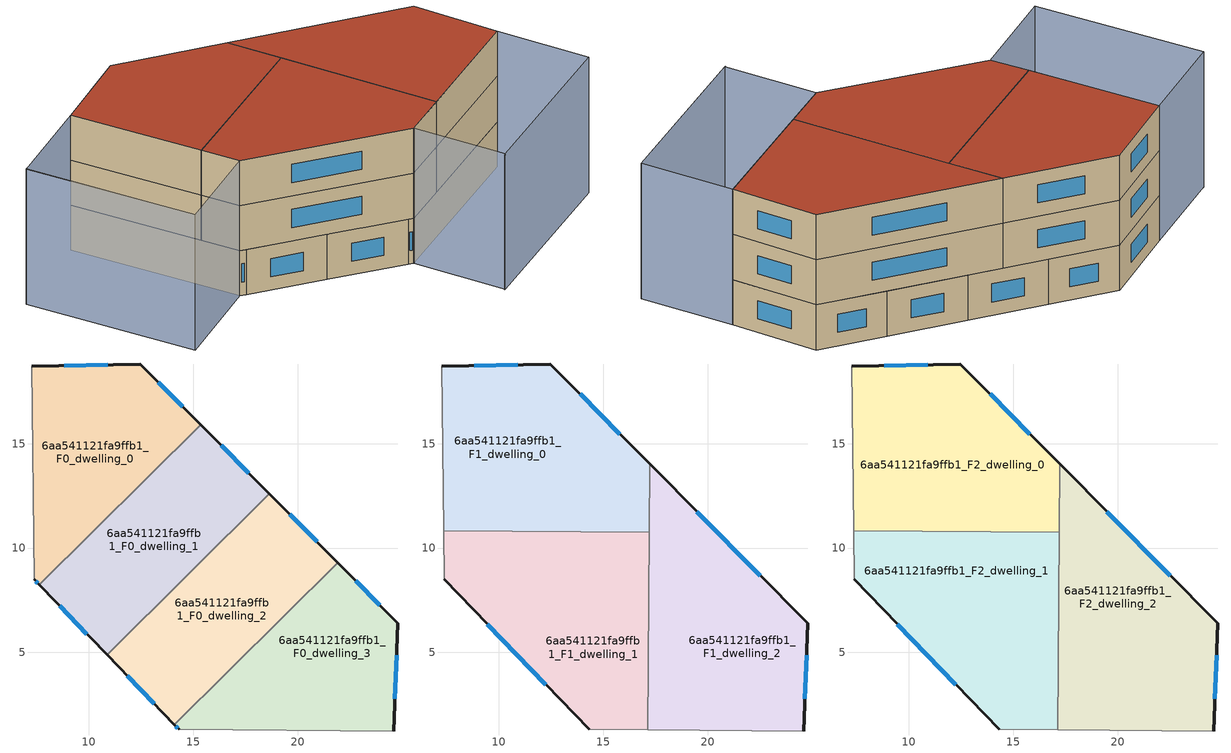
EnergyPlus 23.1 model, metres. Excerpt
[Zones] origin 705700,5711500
6aa541121fa9ffb1_F0_dwelling_0
 floor ground (EU_floor_Construction): 12.46,18.82 15.35,15.91 7.63,8.23 7.37,8.5 7.26,18.71 z0
 wall outside (EU_wall_Construction): 15.35,15.91 12.46,18.82 7.26,18.71 / 7.37,8.5 7.63,8.23 z0:3
 wall adiabatic (EU_wall_Construction): 7.26,18.71 7.37,8.5 z0:3
 wall to 6aa541121fa9ffb1_F0_dwelling_1 (EU_wall_Construction): 7.63,8.23 15.35,15.91 z0:3
 window (EU_Window_Construction): 10.9,18.79 8.81,18.74 / 14.49,16.78 13.33,17.95 / 7.45,8.42 7.55,8.31 z0.9:2.1
6aa541121fa9ffb1_F0_dwelling_1
 floor ground (EU_floor_Construction): 15.35,15.91 18.64,12.6 10.87,4.88 7.63,8.23 z0
 wall outside (EU_wall_Construction): 18.64,12.6 15.35,15.91 / 7.63,8.23 10.87,4.88 z0:3
 wall to 6aa541121fa9ffb1_F0_dwelling_2 (EU_wall_Construction): 10.87,4.88 18.64,12.6 z0:3
 window (EU_Window_Construction): 17.66,13.59 16.34,14.92 / 8.6,7.23 9.9,5.88 z0.9:2.1
6aa541121fa9ffb1_F0_dwelling_2
 floor ground (EU_floor_Construction): 18.64,12.6 21.91,9.31 14.09,1.54 10.87,4.88 z0
 wall outside (EU_wall_Construction): 21.91,9.31 18.64,12.6 / 10.87,4.88 14.09,1.54 z0:3
 wall to 6aa541121fa9ffb1_F0_dwelling_3 (EU_wall_Construction): 14.09,1.54 21.91,9.31 z0:3
 window (EU_Window_Construction): 20.93,10.29 19.62,11.61 / 11.83,3.88 13.13,2.54 z0.9:2.1
6aa541121fa9ffb1_F0_dwelling_3
 floor ground (EU_floor_Construction): 21.91,9.31 24.8,6.4 24.6,1.24 14.32,1.31 14.09,1.54 z0
 wall outside (EU_wall_Construction): 14.09,1.54 14.32,1.31 / 24.6,1.24 24.8,6.4 21.91,9.31 z0:3
 wall adiabatic (EU_wall_Construction): 14.32,1.31 24.6,1.24 z0:3
 window (EU_Window_Construction): 14.16,1.47 14.25,1.38 / 23.93,7.27 22.77,8.44 / 24.66,2.78 24.74,4.86 z0.9:2.1
6aa541121fa9ffb1_F1_dwelling_0
 floor to 6aa541121fa9ffb1_F0_dwelling_0 (EU_floor_Construction): 12.46,18.82 15.35,15.91 10.22,10.8 7.34,10.82 7.26,18.71 z3
 floor to 6aa541121fa9ffb1_F0_dwelling_1 (EU_floor_Construction): 15.35,15.91 17.22,14.03 17.2,11.16 16.79,10.76 10.22,10.8 z3
 floor to 6aa541121fa9ffb1_F0_dwelling_2 (EU_floor_Construction): 17.2,11.16 17.19,10.76 16.79,10.76 z3
 wall outside (EU_wall_Construction): 17.22,14.03 12.46,18.82 7.26,18.71 z3:6
 wall to 6aa541121fa9ffb1_F1_dwelling_1 (EU_wall_Construction): 7.34,10.82 17.19,10.76 z3:6
 wall adiabatic (EU_wall_Construction): 7.26,18.71 7.34,10.82 z3:6
 wall to 6aa541121fa9ffb1_F1_dwelling_2 (EU_wall_Construction): 17.2,10.76 17.22,14.03 z3:6
 window (EU_Window_Construction): 15.79,15.46 13.88,17.39 / 10.9,18.79 8.81,18.74 z3.9:5.1
6aa541121fa9ffb1_F1_dwelling_1
 floor to 6aa541121fa9ffb1_F0_dwelling_1 (EU_floor_Construction): 16.79,10.76 10.87,4.88 7.63,8.23 10.22,10.8 z3
 floor to 6aa541121fa9ffb1_F0_dwelling_0 (EU_floor_Construction): 10.22,10.8 7.63,8.23 7.37,8.5 7.34,10.82 z3
 floor to 6aa541121fa9ffb1_F0_dwelling_2 (EU_floor_Construction): 17.19,10.76 17.15,4.58 14.09,1.54 10.87,4.88 16.79,10.76 z3
 floor to 6aa541121fa9ffb1_F0_dwelling_3 (EU_floor_Construction): 17.15,4.58 17.13,1.29 14.32,1.31 14.09,1.54 z3
 wall outside (EU_wall_Construction): 7.37,8.5 14.32,1.31 z3:6
 wall adiabatic (EU_wall_Construction): 7.34,10.82 7.37,8.5 / 14.32,1.31 17.13,1.29 z3:6
 wall to 6aa541121fa9ffb1_F1_dwelling_2 (EU_wall_Construction): 17.13,1.29 17.19,10.76 z3:6
 window (EU_Window_Construction): 9.45,6.35 12.24,3.46 z3.9:5.1
6aa541121fa9ffb1_F1_dwelling_2
 floor to 6aa541121fa9ffb1_F0_dwelling_2 (EU_floor_Construction): 18.64,12.6 21.91,9.31 17.15,4.58 17.2,11.16 z3
 floor to 6aa541121fa9ffb1_F0_dwelling_3 (EU_floor_Construction): 21.91,9.31 24.8,6.4 24.6,1.24 17.13,1.29 17.15,4.58 z3
 floor to 6aa541121fa9ffb1_F0_dwelling_1 (EU_floor_Construction): 17.22,14.03 18.64,12.6 17.2,11.16 z3
 wall outside (EU_wall_Construction): 24.6,1.24 24.8,6.4 17.22,14.03 z3:6
 wall adiabatic (EU_wall_Construction): 17.13,1.29 24.6,1.24 z3:6
 window (EU_Window_Construction): 22.53,8.69 19.49,11.75 / 24.66,2.78 24.74,4.86 z3.9:5.1
6aa541121fa9ffb1_F2_dwelling_0
 floor to 6aa541121fa9ffb1_F1_dwelling_0 (EU_floor_Construction): 12.46,18.82 17.22,14.03 17.19,10.76 7.34,10.82 7.26,18.71 z6
 wall outside (EU_wall_Construction): 17.22,14.03 12.46,18.82 7.26,18.71 z6:9
 wall to 6aa541121fa9ffb1_F2_dwelling_1 (EU_wall_Construction): 7.34,10.82 17.19,10.76 z6:9
 wall adiabatic (EU_wall_Construction): 7.26,18.71 7.34,10.82 z6:9
 wall to 6aa541121fa9ffb1_F2_dwelling_2 (EU_wall_Construction): 17.2,10.76 17.22,14.03 z6:9
 window (EU_Window_Construction): 15.79,15.46 13.88,17.39 / 10.9,18.79 8.81,18.74 z6.9:8.1
 roof outside (EU_roof_Construction): 17.19,10.76 17.22,14.03 12.46,18.82 7.26,18.71 7.34,10.82 z9
6aa541121fa9ffb1_F2_dwelling_1
 floor to 6aa541121fa9ffb1_F1_dwelling_1 (EU_floor_Construction): 17.19,10.76 17.13,1.29 14.32,1.31 7.37,8.5 7.34,10.82 z6
 wall outside (EU_wall_Construction): 7.37,8.5 14.32,1.31 z6:9
 wall adiabatic (EU_wall_Construction): 7.34,10.82 7.37,8.5 / 14.32,1.31 17.13,1.29 z6:9
 wall to 6aa541121fa9ffb1_F2_dwelling_2 (EU_wall_Construction): 17.13,1.29 17.19,10.76 z6:9
 window (EU_Window_Construction): 9.45,6.35 12.24,3.46 z6.9:8.1
 roof outside (EU_roof_Construction): 17.13,1.29 17.19,10.76 7.34,10.82 7.37,8.5 14.32,1.31 z9
6aa541121fa9ffb1_F2_dwelling_2
 floor to 6aa541121fa9ffb1_F1_dwelling_2 (EU_floor_Construction): 17.22,14.03 24.8,6.4 24.6,1.24 17.13,1.29 z6
 wall outside (EU_wall_Construction): 24.6,1.24 24.8,6.4 17.22,14.03 z6:9
 wall adiabatic (EU_wall_Construction): 17.13,1.29 24.6,1.24 z6:9
 window (EU_Window_Construction): 22.53,8.69 19.49,11.75 / 24.66,2.78 24.74,4.86 z6.9:8.1
 roof outside (EU_roof_Construction): 24.6,1.24 24.8,6.4 17.22,14.03 17.13,1.29 z9
shading: 14.19,-4.27 24.56,-4.35 / 1.58,18.65 1.66,8.47 / 24.6,1.24 24.56,-4.35 / 24.56,-4.35 14.27,-4.27 / 14.27,-4.27 14.32,1.32 / 14.32,1.32 24.6,1.24 / 1.55,18.65 7.26,18.71 / 7.26,18.71 7.37,8.5 / 7.37,8.5 1.66,8.44 / 1.66,8.44 1.55,18.65 z0:9
[Building]
EU S2 Campaign: North Axis=0; Terrain=City; Solar Distribution=FullExterior
[Site:Location]
London: Latitude=51.5; Longitude=-0.5; Time Zone=0; Elevation=25
[SizingPeriod:WeatherFileDays]
AnnualSizingPeriod: Begin Month=1; Begin Day of Month=1; End Month=12; End Day of Month=31; Day of Week for Start Day=Monday; Use Weather File Daylight Saving Period=No; Use Weather File Rain and Snow Indicators=No
[MATERIAL]
EU_InternalMass_Material: Roughness=MediumRough; Thickness=0.1; Conductivity=1; Density=1800; Specific Heat=900; Thermal Absorptance=0.9; Solar Absorptance=0.7; Visible Absorptance=0.7
[MATERIAL:NOMASS] Roughness=MediumRough; Thermal Absorptance=0.9; Solar Absorptance=0.7; Visible Absorptance=0.7
Name | Thermal Resistance
EU_wall_NoMass | 1.04674
EU_roof_NoMass | 4.32442
EU_floor_NoMass | 2.04616
[WINDOWMATERIAL:SIMPLEGLAZINGSYSTEM]
EU_Window_SimpleGlazing: UFactor=4.25843; Solar Heat Gain Coefficient=0.85; Visible Transmittance=0.85
[CONSTRUCTION]
EU_wall_Construction: EU_wall_NoMass
EU_roof_Construction: EU_roof_NoMass
EU_floor_Construction: EU_floor_NoMass
EU_Window_Construction: EU_Window_SimpleGlazing
EU_InternalMass_Construction: EU_InternalMass_Material
[ZONE] Type=1; Multiplier=1; Ceiling Height=autocalculate; Floor Area=autocalculate; Part of Total Floor Area=Yes
Name | Volume
6aa541121fa9ffb1_F0_dwelling_0 | 152.824
6aa541121fa9ffb1_F1_dwelling_0; 6aa541121fa9ffb1_F2_dwelling_0 | 203.748
6aa541121fa9ffb1_F0_dwelling_1 | 152.818
6aa541121fa9ffb1_F1_dwelling_1; 6aa541121fa9ffb1_F2_dwelling_1 | 203.758
6aa541121fa9ffb1_F0_dwelling_2; 6aa541121fa9ffb1_F0_dwelling_3 | 152.819
6aa541121fa9ffb1_F1_dwelling_2; 6aa541121fa9ffb1_F2_dwelling_2 | 203.763
[INTERNALMASS] Construction=EU_InternalMass_Construction
Name | Zone or ZoneList | Surface Area
6aa541121fa9ffb1_F0_dwelling_0_EU_InternalMass | 6aa541121fa9ffb1_F0_dwelling_0 | 50.9416
6aa541121fa9ffb1_F0_dwelling_1_EU_InternalMass | 6aa541121fa9ffb1_F0_dwelling_1 | 50.9393
6aa541121fa9ffb1_F0_dwelling_2_EU_InternalMass | 6aa541121fa9ffb1_F0_dwelling_2 | 50.9398
6aa541121fa9ffb1_F0_dwelling_3_EU_InternalMass | 6aa541121fa9ffb1_F0_dwelling_3 | 50.9392
6aa541121fa9ffb1_F1_dwelling_0_EU_InternalMass | 6aa541121fa9ffb1_F1_dwelling_0 | 67.9162
6aa541121fa9ffb1_F1_dwelling_1_EU_InternalMass | 6aa541121fa9ffb1_F1_dwelling_1 | 67.9201
6aa541121fa9ffb1_F1_dwelling_2_EU_InternalMass | 6aa541121fa9ffb1_F1_dwelling_2 | 67.9207
6aa541121fa9ffb1_F2_dwelling_0_EU_InternalMass | 6aa541121fa9ffb1_F2_dwelling_0 | 67.9162
6aa541121fa9ffb1_F2_dwelling_1_EU_InternalMass | 6aa541121fa9ffb1_F2_dwelling_1 | 67.9201
6aa541121fa9ffb1_F2_dwelling_2_EU_InternalMass | 6aa541121fa9ffb1_F2_dwelling_2 | 67.9207
[OTHEREQUIPMENT] Fuel Type=Electricity; Design Level Calculation Method=Watts/Area; Power per Zone Floor Area=1; Fraction Latent=0; Fraction Radiant=0; Fraction Lost=0; Carbon Dioxide Generation Rate=0; EndUse Subcategory=EU_Step8_InternalGains
Name | Zone or ZoneList or Space or SpaceList | Schedule
EU_Step8_InternalGain_6aa541121fa9ffb1_F0_dwelling_0_f000 | 6aa541121fa9ffb1_F0_dwelling_0 | EU_Step8_GainSchedule_6aa541121fa9ffb1_F0_dwelling_0_f000
EU_Step8_InternalGain_6aa541121fa9ffb1_F0_dwelling_1_f000 | 6aa541121fa9ffb1_F0_dwelling_1 | EU_Step8_GainSchedule_6aa541121fa9ffb1_F0_dwelling_1_f000
EU_Step8_InternalGain_6aa541121fa9ffb1_F0_dwelling_2_f000 | 6aa541121fa9ffb1_F0_dwelling_2 | EU_Step8_GainSchedule_6aa541121fa9ffb1_F0_dwelling_2_f000
EU_Step8_InternalGain_6aa541121fa9ffb1_F0_dwelling_3_f000 | 6aa541121fa9ffb1_F0_dwelling_3 | EU_Step8_GainSchedule_6aa541121fa9ffb1_F0_dwelling_3_f000
EU_Step8_InternalGain_6aa541121fa9ffb1_F1_dwelling_0_f000 | 6aa541121fa9ffb1_F1_dwelling_0 | EU_Step8_GainSchedule_6aa541121fa9ffb1_F1_dwelling_0_f000
EU_Step8_InternalGain_6aa541121fa9ffb1_F1_dwelling_1_f000 | 6aa541121fa9ffb1_F1_dwelling_1 | EU_Step8_GainSchedule_6aa541121fa9ffb1_F1_dwelling_1_f000
EU_Step8_InternalGain_6aa541121fa9ffb1_F1_dwelling_2_f000 | 6aa541121fa9ffb1_F1_dwelling_2 | EU_Step8_GainSchedule_6aa541121fa9ffb1_F1_dwelling_2_f000
EU_Step8_InternalGain_6aa541121fa9ffb1_F2_dwelling_0_f000 | 6aa541121fa9ffb1_F2_dwelling_0 | EU_Step8_GainSchedule_6aa541121fa9ffb1_F2_dwelling_0_f000
EU_Step8_InternalGain_6aa541121fa9ffb1_F2_dwelling_1_f000 | 6aa541121fa9ffb1_F2_dwelling_1 | EU_Step8_GainSchedule_6aa541121fa9ffb1_F2_dwelling_1_f000
EU_Step8_InternalGain_6aa541121fa9ffb1_F2_dwelling_2_f000 | 6aa541121fa9ffb1_F2_dwelling_2 | EU_Step8_GainSchedule_6aa541121fa9ffb1_F2_dwelling_2_f000
[ZONEVENTILATION:DESIGNFLOWRATE] Schedule=EU_AlwaysOn; Design Flow Rate Calculation Method=AirChanges/Hour; Air Changes per Hour=0.488719; Ventilation Type=Natural; Fan Pressure Rise=0; Fan Total Efficiency=1; Constant Term Coefficient=1; Temperature Term Coefficient=0; Velocity Term Coefficient=0; Velocity Squared Term Coefficient=0; Minimum Indoor Temperature=-100; Maximum Indoor Temperature=100; Delta Temperature=-100; Minimum Outdoor Temperature=-100; Maximum Outdoor Temperature=100; Maximum Wind Speed=40
Name | Zone or ZoneList or Space or SpaceList
EU_ConstantAir_6aa541121fa9ffb1_F0_dwelling_0 | 6aa541121fa9ffb1_F0_dwelling_0
EU_ConstantAir_6aa541121fa9ffb1_F0_dwelling_1 | 6aa541121fa9ffb1_F0_dwelling_1
EU_ConstantAir_6aa541121fa9ffb1_F0_dwelling_2 | 6aa541121fa9ffb1_F0_dwelling_2
EU_ConstantAir_6aa541121fa9ffb1_F0_dwelling_3 | 6aa541121fa9ffb1_F0_dwelling_3
EU_ConstantAir_6aa541121fa9ffb1_F1_dwelling_0 | 6aa541121fa9ffb1_F1_dwelling_0
EU_ConstantAir_6aa541121fa9ffb1_F1_dwelling_1 | 6aa541121fa9ffb1_F1_dwelling_1
EU_ConstantAir_6aa541121fa9ffb1_F1_dwelling_2 | 6aa541121fa9ffb1_F1_dwelling_2
EU_ConstantAir_6aa541121fa9ffb1_F2_dwelling_0 | 6aa541121fa9ffb1_F2_dwelling_0
EU_ConstantAir_6aa541121fa9ffb1_F2_dwelling_1 | 6aa541121fa9ffb1_F2_dwelling_1
EU_ConstantAir_6aa541121fa9ffb1_F2_dwelling_2 | 6aa541121fa9ffb1_F2_dwelling_2
[HVACTEMPLATE:THERMOSTAT] Constant Heating Setpoint=20; Constant Cooling Setpoint=50
EU_HeatOnly_6aa541121fa9ffb1_F0_dwelling_0; EU_HeatOnly_6aa541121fa9ffb1_F0_dwelling_1; EU_HeatOnly_6aa541121fa9ffb1_F0_dwelling_2; EU_HeatOnly_6aa541121fa9ffb1_F0_dwelling_3; EU_HeatOnly_6aa541121fa9ffb1_F1_dwelling_0; EU_HeatOnly_6aa541121fa9ffb1_F1_dwelling_1; EU_HeatOnly_6aa541121fa9ffb1_F1_dwelling_2; EU_HeatOnly_6aa541121fa9ffb1_F2_dwelling_0; EU_HeatOnly_6aa541121fa9ffb1_F2_dwelling_1; EU_HeatOnly_6aa541121fa9ffb1_F2_dwelling_2
[HVACTEMPLATE:ZONE:IDEALLOADSAIRSYSTEM] System Availability Schedule=EU_AlwaysOn; Maximum Heating Supply Air Temperature=50; Minimum Cooling Supply Air Temperature=13; Maximum Heating Supply Air Humidity Ratio=0.0156; Minimum Cooling Supply Air Humidity Ratio=0.0077; Heating Limit=NoLimit; Cooling Limit=NoLimit; Heating Availability Schedule=EU_AlwaysOn; Cooling Availability Schedule=EU_CoolingOff; Dehumidification Control Type=ConstantSensibleHeatRatio; Cooling Sensible Heat Ratio=0.7; Dehumidification Setpoint=60; Humidification Control Type=None; Humidification Setpoint=30; Outdoor Air Method=None; Outdoor Air Flow Rate per Person=0.00944; Outdoor Air Flow Rate per Zone Floor Area=0; Outdoor Air Flow Rate per Zone=0; Demand Controlled Ventilation Type=None; Outdoor Air Economizer Type=NoEconomizer; Heat Recovery Type=None; Sensible Heat Recovery Effectiveness=0.7; Latent Heat Recovery Effectiveness=0.65
Name | Template Thermostat
6aa541121fa9ffb1_F0_dwelling_0 | EU_HeatOnly_6aa541121fa9ffb1_F0_dwelling_0
6aa541121fa9ffb1_F0_dwelling_1 | EU_HeatOnly_6aa541121fa9ffb1_F0_dwelling_1
6aa541121fa9ffb1_F0_dwelling_2 | EU_HeatOnly_6aa541121fa9ffb1_F0_dwelling_2
6aa541121fa9ffb1_F0_dwelling_3 | EU_HeatOnly_6aa541121fa9ffb1_F0_dwelling_3
6aa541121fa9ffb1_F1_dwelling_0 | EU_HeatOnly_6aa541121fa9ffb1_F1_dwelling_0
6aa541121fa9ffb1_F1_dwelling_1 | EU_HeatOnly_6aa541121fa9ffb1_F1_dwelling_1
6aa541121fa9ffb1_F1_dwelling_2 | EU_HeatOnly_6aa541121fa9ffb1_F1_dwelling_2
6aa541121fa9ffb1_F2_dwelling_0 | EU_HeatOnly_6aa541121fa9ffb1_F2_dwelling_0
6aa541121fa9ffb1_F2_dwelling_1 | EU_HeatOnly_6aa541121fa9ffb1_F2_dwelling_1
6aa541121fa9ffb1_F2_dwelling_2 | EU_HeatOnly_6aa541121fa9ffb1_F2_dwelling_2
[SIZING:ZONE] Zone Cooling Design Supply Air Temperature Input Method=SupplyAirTemperature; Zone Cooling Design Supply Air Temperature=13; Zone Heating Design Supply Air Temperature Input Method=SupplyAirTemperature; Zone Heating Design Supply Air Temperature=50; Zone Cooling Design Supply Air Humidity Ratio=0.008; Zone Heating Design Supply Air Humidity Ratio=0.008; Cooling Design Air Flow Method=DesignDay; Cooling Design Air Flow Rate=0; Cooling Minimum Air Flow per Zone Floor Area=0.000762; Cooling Minimum Air Flow=0; Cooling Minimum Air Flow Fraction=0.2; Heating Design Air Flow Method=DesignDay; Heating Design Air Flow Rate=0; Heating Maximum Air Flow per Zone Floor Area=0.002032; Heating Maximum Air Flow=0.141576; Heating Maximum Air Flow Fraction=0.3; Account for Dedicated Outdoor Air System=No; Dedicated Outdoor Air System Control Strategy=NeutralSupplyAir; Dedicated Outdoor Air Low Setpoint Temperature for Design=autosize; Dedicated Outdoor Air High Setpoint Temperature for Design=autosize; Zone Load Sizing Method=Sensible Load Only No Latent Load; Zone Latent Cooling Design Supply Air Humidity Ratio Input Method=HumidityRatioDifference; Zone Cooling Design Supply Air Humidity Ratio Difference=0.005; Zone Latent Heating Design Supply Air Humidity Ratio Input Method=HumidityRatioDifference; Zone Humidification Design Supply Air Humidity Ratio Difference=0.005
6aa541121fa9ffb1_F0_dwelling_0; 6aa541121fa9ffb1_F0_dwelling_1; 6aa541121fa9ffb1_F0_dwelling_2; 6aa541121fa9ffb1_F0_dwelling_3; 6aa541121fa9ffb1_F1_dwelling_0; 6aa541121fa9ffb1_F1_dwelling_1; 6aa541121fa9ffb1_F1_dwelling_2; 6aa541121fa9ffb1_F2_dwelling_0; 6aa541121fa9ffb1_F2_dwelling_1; 6aa541121fa9ffb1_F2_dwelling_2
[SCHEDULE:CONSTANT]
Name | Hourly Value
EU_AlwaysOn | 1
EU_CoolingOff | 0
[SCHEDULE:FILE] Column Number=1; Rows to Skip at Top=0; Number of Hours of Data=8760; Column Separator=Comma; Interpolate to Timestep=No; Minutes per Item=60; Adjust Schedule for Daylight Savings=Yes
Name | File
EU_Step8_GainSchedule_6aa541121fa9ffb1_F0_dwelling_0_f000 | ../../schedules/6aa541121fa9ffb1/6aa541121fa9ffb1_F0_dwelling_0_f000_gain.csv
EU_Step8_GainSchedule_6aa541121fa9ffb1_F0_dwelling_1_f000 | ../../schedules/6aa541121fa9ffb1/6aa541121fa9ffb1_F0_dwelling_1_f000_gain.csv
EU_Step8_GainSchedule_6aa541121fa9ffb1_F0_dwelling_2_f000 | ../../schedules/6aa541121fa9ffb1/6aa541121fa9ffb1_F0_dwelling_2_f000_gain.csv
EU_Step8_GainSchedule_6aa541121fa9ffb1_F0_dwelling_3_f000 | ../../schedules/6aa541121fa9ffb1/6aa541121fa9ffb1_F0_dwelling_3_f000_gain.csv
EU_Step8_GainSchedule_6aa541121fa9ffb1_F1_dwelling_0_f000 | ../../schedules/6aa541121fa9ffb1/6aa541121fa9ffb1_F1_dwelling_0_f000_gain.csv
EU_Step8_GainSchedule_6aa541121fa9ffb1_F1_dwelling_1_f000 | ../../schedules/6aa541121fa9ffb1/6aa541121fa9ffb1_F1_dwelling_1_f000_gain.csv
EU_Step8_GainSchedule_6aa541121fa9ffb1_F1_dwelling_2_f000 | ../../schedules/6aa541121fa9ffb1/6aa541121fa9ffb1_F1_dwelling_2_f000_gain.csv
EU_Step8_GainSchedule_6aa541121fa9ffb1_F2_dwelling_0_f000 | ../../schedules/6aa541121fa9ffb1/6aa541121fa9ffb1_F2_dwelling_0_f000_gain.csv
EU_Step8_GainSchedule_6aa541121fa9ffb1_F2_dwelling_1_f000 | ../../schedules/6aa541121fa9ffb1/6aa541121fa9ffb1_F2_dwelling_1_f000_gain.csv
EU_Step8_GainSchedule_6aa541121fa9ffb1_F2_dwelling_2_f000 | ../../schedules/6aa541121fa9ffb1/6aa541121fa9ffb1_F2_dwelling_2_f000_gain.csv
